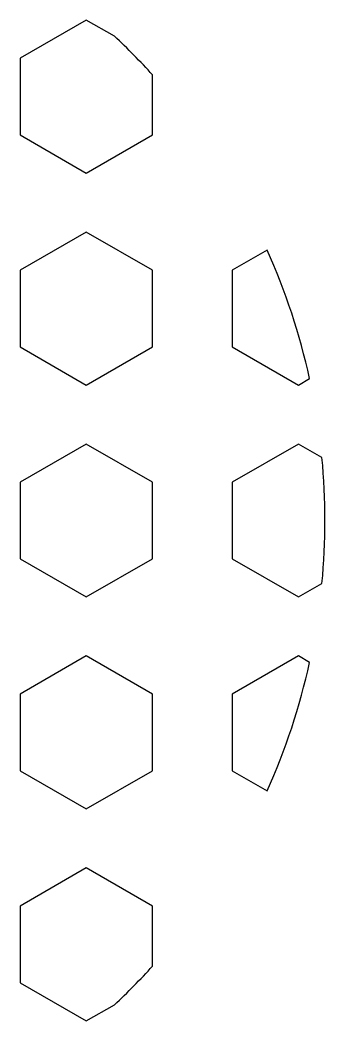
# Model space of a CAD drawing. Header units: millimetres. Extents: x 10 to 1179, y 5 to 836.
# Drawn here: x 282.7 to 340.2, y 182.8 to 371.6 of the extents above; entities that cross this region are included whole.
import ezdxf

# ---------------------------------------------------------------- set-up
doc = ezdxf.new("R2010")
doc.units = ezdxf.units.MM

msp = doc.modelspace()

# ---------------------------------------------------------------- linework, layer by layer
at = {"color": 7, "linetype": 'Continuous', "lineweight": 25}
for p, q in [((295.225, 371.631), (282.725, 364.414)), ((300.521, 368.574), (295.225, 371.631)), ((282.725, 364.414), (282.725, 349.981)), ((307.725, 349.981), (307.725, 361.273)), ((282.725, 349.981), (295.225, 342.764)), ((295.225, 342.764), (307.725, 349.981)), ((295.225, 331.631), (282.725, 324.414)), ((307.725, 324.414), (295.225, 331.631)), ((329.334, 328.23), (322.725, 324.414)), ((282.725, 324.414), (282.725, 309.981)), ((307.725, 309.981), (307.725, 324.414)), ((322.725, 324.414), (322.725, 309.981)), ((282.725, 309.981), (295.225, 302.764)), ((295.225, 302.764), (307.725, 309.981)), ((322.725, 309.981), (335.225, 302.764)), ((335.225, 302.764), (337.323, 303.975)), ((295.225, 291.631), (282.725, 284.414)), ((307.725, 284.414), (295.225, 291.631)), ((335.225, 291.631), (322.725, 284.414)), ((339.66, 289.071), (335.225, 291.631)), ((282.725, 284.414), (282.725, 269.981)), ((307.725, 269.981), (307.725, 284.414)), ((322.725, 284.414), (322.725, 269.981)), ((282.725, 269.981), (295.225, 262.764)), ((295.225, 262.764), (307.725, 269.981)), ((322.725, 269.981), (335.225, 262.764)), ((335.225, 262.764), (339.66, 265.324)), ((295.225, 251.631), (282.725, 244.414)), ((307.725, 244.414), (295.225, 251.631)), ((335.225, 251.631), (322.725, 244.414)), ((337.323, 250.42), (335.225, 251.631)), ((282.725, 244.414), (282.725, 229.981)), ((307.725, 229.981), (307.725, 244.414)), ((322.725, 244.414), (322.725, 229.981)), ((282.725, 229.981), (295.225, 222.764)), ((295.225, 222.764), (307.725, 229.981)), ((322.725, 229.981), (329.334, 226.165)), ((295.225, 211.631), (282.725, 204.414)), ((307.725, 204.414), (295.225, 211.631)), ((282.725, 204.414), (282.725, 189.981)), ((307.725, 193.122), (307.725, 204.414)), ((282.725, 189.981), (295.225, 182.764)), ((295.225, 182.764), (300.521, 185.821))]:
    msp.add_line(p, q, dxfattribs=at)
for start, end in [(42.26858, 46.97104), (12.36982, 24.09543), (354.54946, 5.45054), (335.90457, 347.63018), (313.02896, 317.73142)]:
    msp.add_arc((215.225, 277.198), 125, start, end, dxfattribs=at)

doc.saveas('drawing.dxf')
